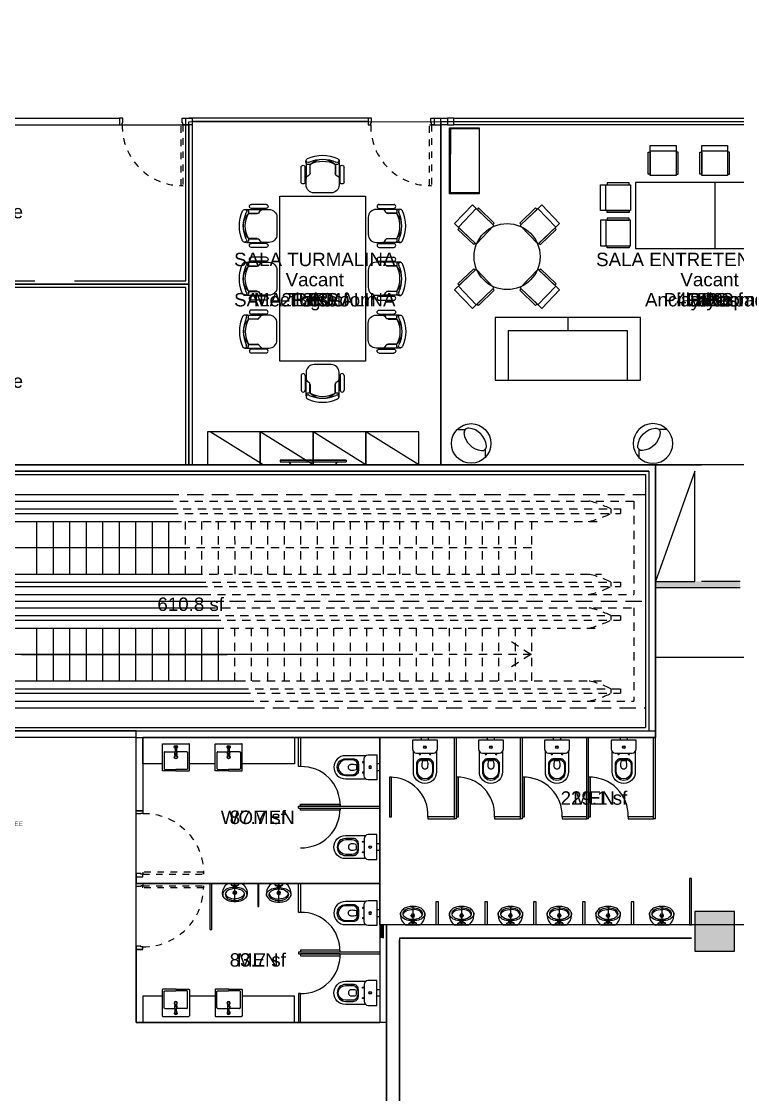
# Model space of a CAD drawing. Header units: metres. Extents: x 249.2 to 324.9, y -97.6 to -23.3.
# Drawn here: x 282.55 to 293.4, y -59.9 to -43.65 of the extents above; entities that cross this region are included whole.
import ezdxf
from ezdxf.enums import TextEntityAlignment as Align

# ---------------------------------------------------------------- set-up
doc = ezdxf.new("R2010")
doc.units = ezdxf.units.M
for name, pattern in [('ACC BH AltaVila -2PAV$0$DASHDOT', [1, 0.5, -0.25, 0, -0.25]), ('ACC BH AltaVila -2PAV$0$HIDDEN', [0.375, 0.25, -0.125]), ('ACC BH AltaVila -2PAV$0$HIDDEN2', [0.1875, 0.125, -0.0625])]:
    doc.linetypes.add(name, pattern=pattern)
for name, color, linetype in [('ACC BH AltaVila -2PAV$0$252', 7, 'Continuous'), ('ACC BH AltaVila -2PAV$0$CONS 1', 7, 'Continuous'), ('ACC BH AltaVila -2PAV$0$DGS', 7, 'Continuous'), ('ACC BH AltaVila -2PAV$0$DPT', 7, 'Continuous'), ('ACC BH AltaVila -2PAV$0$INFO', 7, 'Continuous'), ('ACC BH AltaVila -2PAV$0$P02', 7, 'Continuous'), ('ACC BH AltaVila -2PAV$0$PLR', 7, 'Continuous'), ('ACC BH AltaVila -2PAV$0$PRJ', 7, 'ACC BH AltaVila -2PAV$0$HIDDEN2'), ('ACC BH AltaVila -2PAV$0$SAN', 7, 'Continuous'), ('ACC BH AltaVila -2PAV$0$TXT_AMBIENTES', 7, 'ACC BH AltaVila -2PAV$0$HIDDEN2'), ('EC1 Area Names', 220, 'Continuous'), ('EC1 Area Polygons', 30, 'Continuous'), ('EC1 Area Square Footages', 7, 'Continuous'), ('EC1 Space Function Descs', 7, 'Continuous'), ('EC1 Space Names', 7, 'Continuous'), ('EC1 Space Numbers', 140, 'Continuous'), ('EC1 Space Polygons', 6, 'Continuous'), ('EC1 Space Square Footages', 7, 'Continuous'), ('EC1 Space Status Descs', 7, 'Continuous'), ('EC1 Space Type Descs', 7, 'Continuous'), ('EC1 Tenant Names', 7, 'Continuous'), ('EC1 UDA Design Capacity', 7, 'Continuous'), ('EC1 UDA Is Secured', 7, 'Continuous'), ('EC1 Zone Polygons', 4, 'Continuous')]:
    doc.layers.add(name, color=color, linetype=linetype)
doc.styles.add('ACC BH AltaVila -2PAV$0$STYLE1', font='arial.ttf')
doc.styles.add('EC1 LABELS', font='arial.ttf', dxfattribs={"height": 0.2})

# ---------------------------------------------------------------- blocks, each defined once
blk = doc.blocks.new('ACC BH AltaVila -2PAV$0$PT 90 BT 10')
at = {"color": 2}
blk.add_lwpolyline([(96.4, -6944.2), (99.4, -6944.2), (99.4, -6945.2), (106.4, -6945.2), (106.4, -6940.2), (96.4, -6940.2), (96.4, -6944.2)], dxfattribs=at)
for points in [[(4.4, -7033.2), (96.4, -7033.2), (96.4, -7036.2), (4.4, -7036.2)], [(96.4, -7036.2), (99.4, -7036.2), (99.4, -7035.2), (106.4, -7035.2), (106.4, -7040.2), (96.4, -7040.2)]]:
    blk.add_lwpolyline(points, close=True, dxfattribs=at)
at = {"color": 1}
blk.add_arc((94.9, -7034.7), 90.5, 89.0283, 180.9717, dxfattribs=at)
blk = doc.blocks.new('ACC BH AltaVila -2PAV$0$CP133_p')
for points in [[(-0.127, -0.194, -0.414213), (-0.189, -0.132), (-0.189, -0.003, -0.414232), (-0.186, 0), (0.186, 0, -0.414195), (0.189, -0.003), (0.189, -0.132, -0.414213), (0.127, -0.194), (-0.127, -0.194)], [(-0.175, -0.171), (-0.175, -0.479, 1), (0.175, -0.479), (0.175, -0.171)]]:
    blk.add_lwpolyline(points, format="xyb")
at = {"ltscale": 0.202982}
blk.add_lwpolyline([(0.051, 0), (0.051, 0.041), (-0.051, 0.041), (-0.051, 0)], dxfattribs=at)
for points in [[(0, -0.083, 1), (0, -0.124, 1)], [(0, -0.088, 1), (0, -0.119, 1)], [(0.048, -0.281, -0.414214), (0.129, -0.363), (0.129, -0.474, -1), (-0.129, -0.474), (-0.129, -0.363, -0.414214), (-0.048, -0.281)], [(-0.079, -0.206, 1), (-0.079, -0.221, 1)], [(-0.04, -0.313, -0.080388), (0.04, -0.313, -0.078063), (0.046, -0.394, -0.074711), (0.044, -0.403, -0.675472), (-0.044, -0.403, -0.074711), (-0.046, -0.394, -0.078063)], [(0.079, -0.206, 1), (0.079, -0.221, 1)]]:
    blk.add_lwpolyline(points, format="xyb", close=True)
at = {"ltscale": 0.30027}
blk.add_lwpolyline([(0.03, -0.292), (-0.03, -0.292, 0.414214), (-0.112, -0.374), (-0.112, -0.474, 1), (0.112, -0.474), (0.112, -0.374, 0.414214)], format="xyb", close=True, dxfattribs=at)
blk = doc.blocks.new('ACC BH AltaVila -2PAV$0$MICT1')
for p, q in [((0, -28.7), (0, 0)), ((-3.4, -14.4), (3.1, -14.4)), ((-3.2, -4.8), (2.9, -4.8))]:
    blk.add_line(p, q)
blk.add_lwpolyline([(0, -28.3, -0.054423), (-8, -27.2, -0.129975), (-14, -24.3, -0.115349), (-18, -19.3, -0.10182), (-18.6, -14.3, -0.216856), (-11.1, -0.4, -0.186978), (-10.8, -0.3), (0, -0.3), (10.8, -0.3, -0.186978), (11.1, -0.4, -0.216856), (18.6, -14.3, -0.10182), (18, -19.3, -0.115349), (14, -24.3, -0.129975), (8, -27.2, -0.054423)], format="xyb", close=True)
for points in [[(-14.4, -15.5, 0.234308), (-10, -21.4, 0.122381), (0, -23.7)], [(-5.9, -0.5), (-5.6, -2.6, 0.358326), (-5, -3.2), (-2.7, -3.5, -0.447938), (-2.5, -3.8, 0.216474), (-2.3, -6)], [(-2.2, -3.9, 0.511016), (-2.6, -3.3), (-4.9, -3, -0.298443), (-5.3, -2.7), (-5.4, -0.3)], [(14.4, -15.5, -0.234308), (10, -21.4, -0.122381), (0, -23.7)], [(2.2, -3.9, -0.511016), (2.6, -3.3), (4.9, -3, 0.298443), (5.3, -2.7), (5.4, -0.3)], [(5.9, -0.5), (5.6, -2.6, -0.358326), (5, -3.2), (2.7, -3.5, 0.447938), (2.5, -3.8, -0.216474), (2.3, -6)]]:
    blk.add_lwpolyline(points, format="xyb")
for centre, radius in [((-2.4, -14.4), 0.4), ((0, -4.8), 2.4), ((-1.7, -12.7), 0.4), ((-1.7, -16.1), 0.4), ((0, -4.8), 0.75), ((0, -12), 0.4), ((0, -14.4), 0.4), ((1.7, -12.7), 0.4), ((1.7, -16.1), 0.4), ((2.4, -14.4), 0.4), ((0, -16.8), 0.4)]:
    blk.add_circle(centre, radius)
at = {"linetype": 'ACC BH AltaVila -2PAV$0$DASHDOT'}
blk.add_circle((0, -14.4), 2.4, dxfattribs=at)
for centre, radius, start, end in [((-11.4, -17), 7.03, 144.1436, 198.97), ((-6.5, -20.7), 13.1, 109.1635, 143.5427), ((-9.1, -16.9), 5.43, 165.3439, 194.6479), ((-9.1, -16.9), 5.43, 151.102, 165.3439), ((-4.3, -20.5), 11.4, 103.6891, 147.0714), ((-0.7, -34), 27.6, 92.3143, 111.5339), ((-0.5, -27.8), 19.5, 88.4724, 109.3888), ((0.5, -27.8), 19.5, 70.6112, 91.5276), ((0.7, -34), 27.6, 68.4661, 87.6857), ((4.3, -20.5), 11.4, 32.9286, 76.3109), ((6.5, -20.7), 13.1, 36.4573, 70.8365), ((9.1, -16.9), 5.43, 14.6561, 28.898), ((9.1, -16.9), 5.43, 345.3521, 14.6561), ((11.4, -17), 7.03, 341.03, 35.8564), ((-4.7, -15.1), 10.2, 198.4266, 238.893), ((-0.3, -6.4), 19.9, 240.9353, 270.9922), ((0.3, -6.4), 19.9, 269.0078, 299.0647), ((4.7, -15.1), 10.2, 301.107, 341.5734)]:
    blk.add_arc(centre, radius, start, end)
blk = doc.blocks.new('ACC BH AltaVila -2PAV$0$tv')
for p, q in [((4.4, 50), (4.4, -50)), ((4.4, 50), (4.4, -50)), ((6.9, 50), (4.4, 50)), ((6.9, 50), (6.9, -50)), ((6.9, -50), (6.9, 50)), ((4.4, 36.5), (0, 33.5)), ((0, 33.5), (0, -33.5)), ((4.4, -36.5), (0, -33.5)), ((6.9, -50), (4.4, -50))]:
    blk.add_line(p, q)
blk = doc.blocks.new('ACC BH AltaVila -2PAV$0$1197CLNK_p')
for points in [[(0.01, -0.023, 4.626468), (-0.01, -0.023)], [(0.01, -0.003, 1.284477), (-0.01, -0.003)], [(0.01, 0, 1), (-0.01, 0)]]:
    blk.add_lwpolyline(points, format="xyb")
at = {"ltscale": 0.07315}
for points in [[(-0.017, -0.087), (-0.017, -0.081)], [(0.017, -0.087), (0.017, -0.081)]]:
    blk.add_lwpolyline(points, dxfattribs=at)
at = {"ltscale": 0.24791}
for points in [[(-0.017, -0.107), (-0.017, -0.087)], [(0.017, -0.107), (0.017, -0.087)]]:
    blk.add_lwpolyline(points, dxfattribs=at)
for points in [[(-0.01, -0.023), (-0.01, 0)], [(-0.01, -0.023), (-0.01, -0.068)], [(0.01, 0), (0.01, -0.023)], [(0.01, -0.023), (0.01, -0.068)]]:
    blk.add_lwpolyline(points)
for centre, major_axis, ratio, start_param, end_param in [((0, -0.081), (0.017, 0), 0.927346, 0.000029, 3.141622), ((0, -0.081), (0.017, 0), 0.927346, 3.141622, 5.212388), ((0, -0.087), (0.017, 0), 0.927346, 3.141622, 4.477891), ((0, -0.087), (0.017, 0), 0.927346, 3.141592, 5.212388), ((0, -0.087), (0.017, 0), 0.927346, 3.12735, 6.283284), ((0, -0.087), (0.017, 0), 0.927346, 3.12734, 3.141691), ((0, -0.087), (0.017, 0), 0.927346, 3.141691, 4.477838), ((0, -0.107), (0.017, 0), 0.927346, 3.141691, 6.283284), ((0, -0.047), (-0.0103, 0), 0.374607, 3.141593, 6.283185), ((0, -0.081), (0.017, 0), 0.927346, 5.212388, 6.283215), ((0, -0.087), (0.017, 0), 0.927346, 5.212388, 6.283215), ((0, -0.087), (0.017, 0), 0.927346, 0.000098, 0.014206)]:
    blk.add_ellipse(centre, major_axis=major_axis, ratio=ratio, start_param=start_param, end_param=end_param)
blk = doc.blocks.new('ACC BH AltaVila -2PAV$0$A$C7CD049DB')
for p, q in [((-16.6, 12.1), (-1.2, 12.1)), ((16.5, 12.1), (1.2, 12.1))]:
    blk.add_line(p, q)
for points in [[(0, 41.2), (-19.7, 41.2, 0.414214), (-20.6, 40.3), (-20.6, 0.8, 0.413826), (-19.7, 0)], [(-16.6, 12.1), (-16.6, 12.1, -0.414214), (-17.8, 13.3), (-17.8, 37.6, -0.414214), (-16.6, 38.8), (0, 38.8)], [(-0.5, 41.2), (19.6, 41.2, -0.414214), (20.4, 40.3), (20.4, 20.5), (20.4, 0.8, -0.413826), (19.6, 0)], [(16.5, 12.1), (16.5, 12.1, 0.414214), (17.7, 13.3), (17.7, 37.6, 0.414214), (16.5, 38.8), (0, 38.8)]]:
    blk.add_lwpolyline(points, format="xyb")
blk.add_lwpolyline([(19.6, 0), (-19.7, 0)])
for radius in [2.47, 1.97]:
    blk.add_circle((0, 20.3), radius)
at = {"extrusion": (0, 0, -1), "xscale": 100, "yscale": 100, "zscale": -100, "rotation": 180}
blk.add_blockref('ACC BH AltaVila -2PAV$0$1197CLNK_p', (0, 5.1), dxfattribs=at)
blk = doc.blocks.new('ACC BH AltaVila -2PAV$0$CAD')
for p, q in [((16.5, 32.5), (38.8, 32.5)), ((21.8, 25), (12, 25)), ((16.5, 26.5), (38.8, 26.5)), ((45.7, 25), (21.8, 25)), ((26.8, 20.8), (25.2, 23.2)), ((43.2, 19.5), (28.2, 19.5)), ((43.2, 19), (30.1, 19)), ((43.2, 22.7), (43.2, 19)), ((0, 13), (0, -13)), ((12, -25), (21.8, -25)), ((16.5, -26.5), (38.8, -26.5)), ((45.7, -25), (21.8, -25)), ((25.2, -23.2), (26.8, -20.8)), ((43.2, -19.5), (28.2, -19.5)), ((30.1, -19), (43.2, -19)), ((43.2, -19), (43.2, -22.7)), ((16.5, -32.5), (38.8, -32.5))]:
    blk.add_line(p, q)
for centre, radius, start, end in [((16.5, 29.5), 3, 90, 270), ((38.8, 29.5), 3, 270, 90), ((12, 13), 12, 90, 180), ((21.8, 21), 4, 33.6901, 90), ((30.1, 23), 4, 213.6901, 270), ((47.2, 20.8), 4.47, 121.9392, 155.6213), ((44.2, 22.4), 0.999, 152.2765, 180), ((44.2, 19.2), 0.999, 180, 208.086), ((47.2, 20.8), 4.47, 204.3787, 219.8839), ((8.1, 0), 39.9, 331.5569, 28.4431), ((24.9, 0), 26.1, 316.4961, 43.5039), ((47.4, 19.7), 5.58, 33.8625, 116.9558), ((47.4, 19.7), 5.58, 107.4075, 116.9558), ((48.7, 22.1), 2.82, 68.9328, 219.9139), ((1.9, 0), 49, 335.57, 24.43), ((1.9, 0), 55, 335.57, 24.43), ((12, -13), 12, 180, 270), ((16.5, -29.5), 3, 90, 270), ((21.8, -21), 4, 270, 326.3099), ((30.1, -23), 4, 90, 146.3099), ((38.8, -29.5), 3, 270, 90), ((47.2, -20.8), 4.47, 140.1161, 155.6213), ((44.2, -19.2), 0.999, 151.914, 180), ((44.2, -22.4), 0.999, 180, 207.7235), ((47.2, -20.8), 4.47, 204.3787, 238.0608), ((47.4, -19.7), 5.58, 243.0442, 326.1375), ((48.7, -22.1), 2.82, 140.0861, 291.0672)]:
    blk.add_arc(centre, radius, start, end)
blk = doc.blocks.new('ACC BH AltaVila -2PAV$0$posdtj')
blk.add_line((3315.4, 1201.7), (3276.4, 1201.7))
at = {"linetype": 'ByBlock'}
blk.add_lwpolyline([(3276.4, 1209.5), (3276.4, 1164.5), (3315.4, 1164.5), (3315.4, 1209.5)], close=True, dxfattribs=at)
for points in [[(3276.4, 1166.5), (3273.4, 1166.5), (3273.4, 1199.7), (3276.4, 1199.7), (3276.4, 1166.5)], [(3315.4, 1166.5), (3318.4, 1166.5), (3318.4, 1199.7), (3315.4, 1199.7), (3315.4, 1166.5)]]:
    blk.add_lwpolyline(points)
blk = doc.blocks.new('A$C505149F8')
at = {"layer": 'ACC BH AltaVila -2PAV$0$252'}
blk.add_lwpolyline([(0, 0), (2.2, 0), (2.2, 0.95), (0, 0.95)], close=True, dxfattribs=at)
for points in [[(1.1, 0.95), (1.1, 0.75)], [(0.2, 0), (0.2, 0.75), (2, 0.75), (2, 0)]]:
    blk.add_lwpolyline(points, dxfattribs=at)
blk = doc.blocks.new('A$C5B6148CD')
at = {"layer": 'ACC BH AltaVila -2PAV$0$252'}
for points in [[(0, 0.3), (0.087, 0.387)], [(0.513, 0.387), (0.6, 0.3)]]:
    blk.add_lwpolyline(points, dxfattribs=at)
blk.add_circle((0.3, 0.3), 0.3, dxfattribs=at)
for centre, radius, start, end in [((0.3, 0.206), 0.3, 50.9045, 129.0955), ((0.155, 0.387), 0.0679, 130.4721, 229.5279), ((0.3, 0.568), 0.3, 230.9045, 309.0955), ((0.445, 0.387), 0.0679, 310.4721, 49.5279)]:
    blk.add_arc(centre, radius, start, end, dxfattribs=at)
blk = doc.blocks.new('A$C3E451A4C')
blk.add_lwpolyline([(-0.2, 0), (0.8, 0), (0.8, 0.45), (-0.2, 0.45)], close=True)
at = {"color": 252}
for points in [[(-0.184, 0.45), (-0.184, 0.019), (0.4, 0.019)], [(0.784, 0.45), (0.784, 0.019), (0.4, 0.019)]]:
    blk.add_lwpolyline(points, dxfattribs=at)
for centre in [(-0.192, 0.441), (0.792, 0.441), (-0.192, 0.009), (0.792, 0.009)]:
    blk.add_circle(centre, 0.0046)
blk = doc.blocks.new('ACC BH AltaVila -2PAV$0$dajkdajkf')
at = {"layer": 'ACC BH AltaVila -2PAV$0$PLR'}
h = blk.add_hatch(color=256, dxfattribs=at)
h.dxf.hatch_style = 1
h.paths.add_polyline_path([(79892.9, -86655.6), (79952.9, -86655.6), (79952.9, -86595.6), (79892.9, -86595.6)])
blk.add_lwpolyline([(79892.9, -86655.6), (79952.9, -86655.6), (79952.9, -86595.6), (79892.9, -86595.6)], close=True, dxfattribs=at)

msp = doc.modelspace()

# ---------------------------------------------------------------- linework, layer by layer
msp.add_line((284.29, -58.81), (284.39, -58.81))
at = {"layer": 'ACC BH AltaVila -2PAV$0$252'}
for p, q in [((286.211, -50.364), (285.411, -49.864)), ((286.969, -50.364), (286.169, -49.864)), ((287.769, -50.364), (286.969, -49.864)), ((288.569, -50.364), (287.769, -49.864)), ((292.754, -50.464), (292.155, -52.13)), ((292.754, -50.464), (292.155, -52.13))]:
    msp.add_line(p, q, dxfattribs=at)
for points in [[(291.854, -47.09), (294.254, -47.09), (294.254, -46.09), (291.854, -46.09)], [(287.763, -48.799), (286.463, -48.799), (286.463, -46.299), (287.763, -46.299)], [(285.369, -49.864), (285.369, -50.364), (286.169, -50.364), (286.169, -49.864)], [(286.169, -49.864), (286.169, -50.364), (286.969, -50.364), (286.969, -49.864)], [(286.969, -49.864), (286.969, -50.364), (287.769, -50.364), (287.769, -49.864)], [(287.769, -49.864), (287.769, -50.364), (288.569, -50.364), (288.569, -49.864)]]:
    msp.add_lwpolyline(points, close=True, dxfattribs=at)
msp.add_lwpolyline([(293.054, -46.09), (293.054, -47.09)], dxfattribs=at)
msp.add_circle((289.908, -47.214), 0.5, dxfattribs=at)
at = {"layer": 'ACC BH AltaVila -2PAV$0$CONS 1'}
for points in [[(293.437, -52.13), (293.437, -52.23), (292.155, -52.13), (292.155, -52.23)], [(287.979, -57.33), (288.029, -57.33), (287.979, -57.53), (288.029, -57.53)]]:
    msp.add_solid(points, dxfattribs=at)
at = {"layer": 'ACC BH AltaVila -2PAV$0$DGS'}
for p, q in [((278.115, -45.22), (284.039, -45.22)), ((285.139, -45.22), (285.139, -50.364)), ((288.903, -45.22), (288.903, -50.364)), ((288.903, -45.22), (288.903, -50.364)), ((283.354, -50.364), (283.254, -50.364)), ((292.155, -50.364), (292.754, -50.364)), ((292.155, -50.364), (292.854, -50.364)), ((292.754, -52.13), (292.754, -50.464)), ((292.754, -52.13), (292.754, -50.464)), ((294.334, -50.364), (292.854, -50.364)), ((293.437, -52.13), (292.854, -52.13)), ((293.437, -52.23), (292.155, -52.23)), ((284.29, -55.602), (284.29, -54.495)), ((284.29, -54.495), (284.39, -54.495)), ((284.39, -54.495), (284.39, -55.602)), ((287.979, -56.602), (287.979, -54.495)), ((284.39, -55.602), (284.29, -55.602)), ((284.29, -56.602), (284.29, -56.702)), ((287.979, -56.702), (284.29, -56.702)), ((287.979, -56.702), (287.979, -58.81)), ((284.29, -57.702), (284.29, -58.81)), ((284.39, -57.702), (284.29, -57.702)), ((284.39, -58.81), (287.979, -58.81))]:
    msp.add_line(p, q, dxfattribs=at)
for points in [[(278.015, -45.12), (284.039, -45.12)], [(283.354, -47.58), (285.039, -47.58), (285.039, -45.12)], [(278.115, -47.58), (282.754, -47.58)], [(282.754, -47.68), (278.115, -47.68)], [(285.039, -50.364), (285.039, -47.68), (282.754, -47.68)], [(292.055, -50.464), (278.015, -50.464)], [(278.115, -50.364), (285.039, -50.364)], [(283.354, -50.464), (283.354, -50.464)], [(285.139, -50.364), (287.879, -50.364)], [(287.116, -50.364), (288.903, -50.364)], [(289.003, -50.364), (292.155, -50.364)], [(292.155, -50.364), (292.155, -52.13), (292.754, -52.13)], [(292.155, -52.23), (292.155, -54.495), (284.39, -54.495)], [(284.29, -54.495), (277.675, -54.495)]]:
    msp.add_lwpolyline(points, dxfattribs=at)
at = {"layer": 'ACC BH AltaVila -2PAV$0$DPT'}
for p, q in [((287.803, -45.12), (285.089, -45.12)), ((288.803, -45.12), (288.903, -45.12)), ((289.103, -45.12), (295.937, -45.12)), ((287.803, -45.17), (285.139, -45.17)), ((288.733, -45.22), (288.903, -45.22)), ((289.103, -45.17), (295.937, -45.17)), ((295.937, -45.22), (289.103, -45.22))]:
    msp.add_line(p, q, dxfattribs=at)
for points in [[(285.139, -45.22), (285.039, -45.22), (285.039, -45.12), (285.139, -45.12)], [(289.003, -45.22), (288.903, -45.22), (288.903, -45.12), (289.003, -45.12)], [(289.003, -45.22), (289.103, -45.22), (289.103, -45.12), (289.003, -45.12)]]:
    msp.add_lwpolyline(points, close=True, dxfattribs=at)
at = {"layer": 'ACC BH AltaVila -2PAV$0$P02', "linetype": 'Continuous'}
for p, q in [((278.075, -50.464), (292.055, -50.464)), ((278.125, -50.514), (292.005, -50.514)), ((292.005, -50.514), (292.005, -54.345)), ((292.055, -50.464), (292.055, -54.395)), ((278.075, -50.814), (284.686, -50.814)), ((280.309, -50.914), (282.864, -50.914)), ((282.554, -50.914), (284.726, -50.914)), ((280.309, -51.034), (282.783, -51.034)), ((280.309, -51.102), (282.738, -51.102)), ((282.554, -51.034), (284.774, -51.034)), ((282.554, -51.102), (284.801, -51.102)), ((280.309, -51.222), (282.657, -51.222)), ((282.554, -51.222), (284.85, -51.222)), ((282.779, -51.222), (282.779, -52.022)), ((283.029, -51.222), (283.029, -52.022)), ((283.279, -51.222), (283.279, -52.022)), ((283.529, -51.222), (283.529, -52.022)), ((283.779, -51.222), (283.779, -52.022)), ((284.029, -51.222), (284.029, -52.022)), ((284.279, -51.222), (284.279, -52.022)), ((284.529, -51.222), (284.529, -52.022)), ((284.779, -51.222), (284.779, -52.022)), ((285.529, -51.222), (285.529, -51.311)), ((285.529, -51.222), (285.529, -51.311)), ((285.01, -51.622), (280.309, -51.622)), ((280.309, -52.022), (285.171, -52.022)), ((280.309, -52.142), (285.219, -52.142)), ((280.309, -52.209), (285.246, -52.209)), ((278.133, -52.429), (285.335, -52.429)), ((280.309, -52.329), (285.294, -52.329)), ((280.309, -52.429), (282.932, -52.429)), ((282.554, -52.429), (282.942, -52.429)), ((282.554, -52.429), (285.327, -52.429)), ((282.554, -52.429), (285.327, -52.429)), ((282.932, -52.429), (285.327, -52.429)), ((282.942, -52.429), (285.327, -52.429)), ((280.309, -52.529), (282.864, -52.529)), ((282.554, -52.529), (282.874, -52.529)), ((282.864, -52.529), (285.367, -52.529)), ((282.874, -52.529), (285.367, -52.529)), ((280.309, -52.649), (282.783, -52.649)), ((280.309, -52.717), (282.738, -52.717)), ((282.554, -52.649), (282.794, -52.649)), ((282.554, -52.717), (282.748, -52.717)), ((282.738, -52.717), (285.444, -52.717)), ((282.748, -52.717), (285.444, -52.717)), ((282.783, -52.649), (285.416, -52.649)), ((282.794, -52.649), (285.416, -52.649)), ((280.309, -52.837), (282.657, -52.837)), ((282.554, -52.837), (282.667, -52.837)), ((282.657, -52.837), (285.493, -52.837)), ((282.779, -52.837), (282.779, -53.637)), ((283.029, -52.837), (283.029, -53.637)), ((283.279, -52.837), (283.279, -53.637)), ((283.529, -52.837), (283.529, -53.637)), ((283.779, -52.837), (283.779, -53.637)), ((284.029, -52.837), (284.029, -53.637)), ((284.279, -52.837), (284.279, -53.637)), ((284.529, -52.837), (284.529, -53.637)), ((284.779, -52.837), (284.779, -53.637)), ((285.029, -52.837), (285.029, -53.637)), ((285.279, -52.837), (285.279, -53.637)), ((285.529, -52.837), (285.529, -52.926)), ((285.529, -52.837), (285.529, -52.926)), ((285.529, -52.837), (285.529, -53.637)), ((285.656, -53.237), (280.309, -53.237)), ((282.554, -53.237), (285.666, -53.237)), ((285.779, -53.539), (285.779, -53.637)), ((280.309, -53.637), (285.819, -53.637)), ((280.309, -53.757), (285.868, -53.757)), ((282.554, -53.637), (285.819, -53.637)), ((282.554, -53.757), (285.868, -53.757)), ((280.309, -53.824), (285.895, -53.824)), ((282.554, -53.824), (285.895, -53.824)), ((278.075, -54.044), (285.985, -54.044)), ((280.309, -53.944), (285.944, -53.944)), ((282.554, -53.944), (285.944, -53.944)), ((282.554, -54.044), (285.985, -54.044)), ((278.075, -54.395), (292.055, -54.395)), ((278.125, -54.345), (292.005, -54.345))]:
    msp.add_line(p, q, dxfattribs=at)
at = {"layer": 'ACC BH AltaVila -2PAV$0$P02', "linetype": 'ACC BH AltaVila -2PAV$0$HIDDEN'}
for p, q in [((284.686, -50.814), (292.005, -50.814)), ((285.327, -52.429), (292.005, -52.429)), ((285.985, -54.044), (292.005, -54.044))]:
    msp.add_line(p, q, dxfattribs=at)
at = {"layer": 'ACC BH AltaVila -2PAV$0$P02', "linetype": 'ACC BH AltaVila -2PAV$0$HIDDEN2'}
for p, q in [((284.726, -50.914), (291.828, -50.914)), ((291.828, -50.914), (291.828, -52.329)), ((284.774, -51.034), (291.628, -51.034)), ((284.801, -51.102), (291.628, -51.102)), ((291.478, -51.034), (291.478, -51.102)), ((291.628, -51.034), (291.628, -51.102)), ((284.85, -51.222), (291.339, -51.222)), ((285.029, -51.222), (285.029, -52.022)), ((285.279, -51.222), (285.279, -52.022)), ((285.493, -51.222), (288.369, -51.222)), ((285.529, -51.222), (285.529, -52.022)), ((285.779, -51.222), (285.785, -52.034)), ((286.029, -51.222), (286.029, -52.022)), ((286.279, -51.222), (286.279, -52.022)), ((286.529, -51.222), (286.529, -52.022)), ((286.779, -51.222), (286.779, -52.022)), ((287.029, -51.222), (287.029, -52.022)), ((287.279, -51.222), (287.279, -52.022)), ((287.529, -51.222), (287.529, -52.022)), ((287.779, -51.222), (287.779, -52.022)), ((288.029, -51.222), (288.029, -52.022)), ((288.279, -51.222), (288.279, -52.022)), ((288.529, -51.222), (288.529, -52.022)), ((288.779, -51.222), (288.779, -52.022)), ((289.029, -51.222), (289.029, -52.022)), ((289.279, -51.222), (289.279, -52.022)), ((289.529, -51.222), (289.529, -52.022)), ((289.779, -51.222), (289.779, -52.022)), ((290.029, -51.222), (290.029, -52.022)), ((290.279, -51.222), (290.279, -52.022)), ((290.279, -51.622), (285.01, -51.622)), ((285.171, -52.022), (291.339, -52.022)), ((285.219, -52.142), (291.628, -52.142)), ((291.478, -52.142), (291.478, -52.209)), ((291.628, -52.142), (291.628, -52.209)), ((285.246, -52.209), (291.628, -52.209)), ((285.294, -52.329), (291.828, -52.329)), ((285.367, -52.529), (291.828, -52.529)), ((291.828, -52.529), (291.828, -53.944)), ((285.416, -52.649), (291.628, -52.649)), ((285.444, -52.717), (291.628, -52.717)), ((291.478, -52.649), (291.478, -52.717)), ((291.628, -52.649), (291.628, -52.717)), ((285.493, -52.837), (288.369, -52.837)), ((285.493, -52.837), (291.339, -52.837)), ((285.779, -52.837), (285.779, -53.539)), ((286.029, -52.837), (286.029, -53.637)), ((286.279, -52.837), (286.279, -53.637)), ((286.529, -52.837), (286.529, -53.637)), ((286.779, -52.837), (286.779, -53.637)), ((287.029, -52.837), (287.029, -53.637)), ((287.279, -52.837), (287.279, -53.637)), ((287.529, -52.837), (287.529, -53.637)), ((287.779, -52.837), (287.779, -53.637)), ((288.029, -52.837), (288.029, -53.637)), ((288.279, -52.837), (288.279, -53.637)), ((288.529, -52.837), (288.529, -53.637)), ((288.779, -52.837), (288.779, -53.637)), ((289.029, -52.837), (289.029, -53.637)), ((289.279, -52.837), (289.279, -53.637)), ((289.529, -52.837), (289.529, -53.637)), ((289.779, -52.837), (289.779, -53.637)), ((290.029, -52.837), (290.029, -53.637)), ((290.279, -52.837), (290.279, -53.637)), ((290.269, -53.237), (289.974, -53.047)), ((288.369, -53.237), (285.656, -53.237)), ((290.279, -53.237), (285.656, -53.237)), ((290.269, -53.237), (289.974, -53.426)), ((285.819, -53.637), (288.369, -53.637)), ((285.819, -53.637), (291.339, -53.637)), ((285.868, -53.757), (291.628, -53.757)), ((291.478, -53.757), (291.478, -53.824)), ((291.628, -53.757), (291.628, -53.824)), ((285.895, -53.824), (291.628, -53.824)), ((285.944, -53.944), (291.828, -53.944))]:
    msp.add_line(p, q, dxfattribs=at)
at = {"layer": 'ACC BH AltaVila -2PAV$0$P02'}
for p, q in [((288.029, -57.33), (288.029, -57.53)), ((292.704, -57.33), (288.029, -57.33)), ((288.029, -57.53), (288.029, -57.33)), ((288.079, -77.305), (288.079, -57.33)), ((288.279, -57.53), (292.704, -57.53)), ((292.704, -57.53), (288.279, -57.53)), ((288.279, -57.53), (288.279, -77.305)), ((288.279, -77.305), (288.279, -57.555))]:
    msp.add_line(p, q, dxfattribs=at)
at = {"layer": 'ACC BH AltaVila -2PAV$0$P02', "linetype": 'ACC BH AltaVila -2PAV$0$HIDDEN2'}
for centre, start, end in [((290.916, -52.082), 61.8063, 79.206), ((290.916, -50.054), 280.794, 298.1937), ((290.916, -53.19), 61.8063, 79.206), ((290.916, -51.162), 280.794, 298.1937), ((290.916, -53.697), 61.8063, 79.206), ((290.916, -51.669), 280.794, 298.1937), ((290.916, -54.805), 61.8063, 79.206), ((290.916, -52.777), 280.794, 298.1937)]:
    msp.add_arc(centre, 1.189, start, end, dxfattribs=at)
at = {"layer": 'ACC BH AltaVila -2PAV$0$SAN'}
for p, q in [((289.114, -55.725), (289.114, -54.495)), ((289.144, -55.725), (289.144, -54.495)), ((290.114, -55.725), (290.114, -54.495)), ((290.144, -55.725), (290.144, -54.495)), ((291.114, -55.725), (291.114, -54.495)), ((291.144, -55.725), (291.144, -54.495)), ((292.125, -55.725), (292.125, -54.495)), ((292.155, -55.725), (292.155, -54.495)), ((286.749, -55.534), (287.979, -55.534)), ((286.749, -55.564), (286.749, -55.534)), ((286.749, -55.564), (287.979, -55.564)), ((289.144, -55.725), (289.114, -55.725)), ((290.144, -55.725), (290.114, -55.725)), ((291.144, -55.725), (291.114, -55.725)), ((292.155, -55.725), (292.125, -55.725)), ((286.749, -57.741), (287.979, -57.741)), ((286.749, -57.741), (286.749, -57.771)), ((286.749, -57.771), (287.979, -57.771))]:
    msp.add_line(p, q, dxfattribs=at)
for points in [[(284.685, -54.895), (284.39, -54.895), (284.39, -54.495), (286.69, -54.495), (286.69, -54.895), (285.895, -54.895)], [(285.485, -54.895), (285.1, -54.895)], [(286.134, -56.702), (286.134, -57.052), (286.149, -57.052), (286.149, -56.702)], [(288.869, -57.33), (288.869, -56.98), (288.829, -56.98), (288.829, -57.33)], [(289.609, -57.33), (289.609, -56.98), (289.569, -56.98), (289.569, -57.33)], [(290.349, -57.33), (290.349, -56.98), (290.309, -56.98), (290.309, -57.33)], [(291.089, -57.33), (291.089, -56.98), (291.049, -56.98), (291.049, -57.33)], [(291.829, -57.33), (291.829, -56.98), (291.789, -56.98), (291.789, -57.33)], [(284.685, -58.41), (284.39, -58.41), (284.39, -58.81), (286.69, -58.81), (286.69, -58.41), (285.896, -58.41)], [(285.486, -58.41), (285.095, -58.41)]]:
    msp.add_lwpolyline(points, dxfattribs=at)
for points in [[(286.779, -54.934), (286.749, -54.934), (286.749, -54.495), (286.779, -54.495)], [(288.129, -55.695), (288.159, -55.695), (288.159, -55.095), (288.129, -55.095)], [(289.144, -55.695), (289.174, -55.695), (289.174, -55.095), (289.144, -55.095)], [(290.144, -55.695), (290.174, -55.695), (290.174, -55.095), (290.144, -55.095)], [(291.144, -55.695), (291.174, -55.695), (291.174, -55.095), (291.144, -55.095)], [(286.779, -55.534), (286.779, -55.504), (287.379, -55.504), (287.379, -55.534)], [(287.378, -55.564), (287.378, -55.594), (286.778, -55.594), (286.778, -55.564)], [(288.709, -55.695), (288.709, -55.725), (289.114, -55.725), (289.114, -55.695)], [(289.717, -55.695), (289.717, -55.725), (290.114, -55.725), (290.114, -55.695)], [(290.744, -55.695), (290.744, -55.725), (291.114, -55.725), (291.114, -55.695)], [(291.744, -55.725), (292.125, -55.725), (292.125, -55.695), (291.744, -55.695)], [(292.704, -56.63), (292.674, -56.63), (292.674, -57.33), (292.704, -57.33)], [(285.404, -57.402), (285.434, -57.402), (285.434, -56.702), (285.404, -56.702)], [(286.779, -57.141), (286.749, -57.141), (286.749, -56.702), (286.779, -56.702)], [(287.378, -57.741), (287.378, -57.711), (286.778, -57.711), (286.778, -57.741)], [(286.779, -57.771), (286.779, -57.801), (287.379, -57.801), (287.379, -57.771)], [(286.779, -58.371), (286.749, -58.371), (286.749, -58.81), (286.779, -58.81)]]:
    msp.add_lwpolyline(points, close=True, dxfattribs=at)
for centre, radius, start, end in [((286.794, -55.519), 0.585, 358.5312, 91.4688), ((288.14, -55.664), 0.569, 356.864, 91.1939), ((289.154, -55.658), 0.564, 356.31, 91.0985), ((290.159, -55.68), 0.585, 358.5312, 91.4688), ((291.159, -55.68), 0.585, 358.5312, 91.4688), ((286.793, -55.579), 0.585, 268.5789, 1.4688), ((286.793, -57.726), 0.585, 358.5312, 91.4211), ((286.794, -57.786), 0.585, 268.5312, 1.4688)]:
    msp.add_arc(centre, radius, start, end, dxfattribs=at)
at = {"layer": 'EC1 Area Polygons'}
for points in [[(297.854, -57.329), (288.079, -57.329), (288.079, -77.484), (292.953, -77.484), (292.953, -87.49), (293.153, -87.49), (293.153, -97.43), (287.253, -97.43), (258.893, -97.43), (253.154, -97.43), (253.154, -76.77), (253.154, -52.44), (253.154, -51.345), (252.954, -51.345), (252.954, -45.805), (250.604, -45.805), (250.604, -37.19), (250.604, -33.99), (250.604, -33.99), (253.154, -33.99), (253.154, -23.48), (266.128, -23.48), (266.128, -23.679), (302.843, -23.679)], [(297.854, -57.329), (288.079, -57.329), (288.079, -77.414)]]:
    msp.add_lwpolyline(points, dxfattribs=at)
for points in [[(278.075, -50.364), (278.075, -54.395), (292.125, -54.395), (292.155, -54.395), (292.155, -50.364), (278.075, -50.364)], [(294.487, -53.28), (294.487, -57.329), (287.979, -57.329), (287.979, -54.495), (292.155, -54.495), (292.155, -53.28), (294.487, -53.28)], [(284.289, -54.495), (287.979, -54.495), (287.979, -56.702), (284.289, -56.702), (284.289, -54.495)], [(284.289, -56.702), (287.979, -56.702), (287.979, -58.81), (284.289, -58.81), (284.289, -56.702), (284.289, -56.702)]]:
    msp.add_lwpolyline(points, close=True, dxfattribs=at)
at = {"layer": 'EC1 Space Polygons'}
for points in [[(278.116, -45.22), (285.089, -45.22), (285.089, -47.63), (278.116, -47.63), (278.116, -45.22)], [(285.089, -45.171), (288.904, -45.17), (288.904, -50.364), (285.089, -50.364), (285.089, -45.171)], [(288.904, -45.17), (297.036, -45.17), (297.036, -49.03), (294.334, -49.03), (294.334, -50.364), (288.904, -50.364), (288.904, -45.17)], [(278.116, -47.63), (285.089, -47.63), (285.089, -50.364), (278.116, -50.364), (278.116, -47.63), (278.116, -47.63)]]:
    msp.add_lwpolyline(points, close=True, dxfattribs=at)
at = {"layer": 'EC1 Zone Polygons'}
msp.add_lwpolyline([(288.079, -77.514), (288.079, -58.81), (284.289, -58.81), (284.289, -54.395), (278.075, -54.395), (278.075, -50.364), (292.155, -50.364), (292.155, -53.28), (297.854, -53.28)], dxfattribs=at)

# ---------------------------------------------------------------- block references
at = {"layer": 'ACC BH AltaVila -2PAV$0$252', "xscale": -1}
for name, p, rotation in [('A$C3E451A4C', (289.034, -46.064), 270), ('A$C5B6148CD', (292.543, -50.042), 45)]:
    msp.add_blockref(name, p, dxfattribs=dict(at, rotation=rotation))
at = {"layer": 'ACC BH AltaVila -2PAV$0$252', "yscale": 0.01, "zscale": 0.01}
for name, p, xscale, rotation in [('ACC BH AltaVila -2PAV$0$posdtj', (325.232, -57.629), -0.01, 359.9999999998911), ('ACC BH AltaVila -2PAV$0$posdtj', (326.012, -57.629), -0.01, 359.9999999998911), ('ACC BH AltaVila -2PAV$0$CAD', (287.113, -46.249), -0.01, 270), ('ACC BH AltaVila -2PAV$0$posdtj', (303.421, -13.364), -0.01, 89.99999999989113), ('ACC BH AltaVila -2PAV$0$posdtj', (275.218, -78.755), 0.01, 46.29282945194908), ('ACC BH AltaVila -2PAV$0$posdtj', (304.598, -78.755), -0.01, 313.707170548051), ('ACC BH AltaVila -2PAV$0$posdtj', (303.421, -79.816), 0.01, 90.00000000010887), ('ACC BH AltaVila -2PAV$0$posdtj', (275.218, -15.674), -0.01, 133.707170548051), ('ACC BH AltaVila -2PAV$0$posdtj', (304.598, -15.674), 0.01, 226.292829451949), ('ACC BH AltaVila -2PAV$0$CAD', (286.422, -48.349), 0.01, 180), ('ACC BH AltaVila -2PAV$0$CAD', (287.804, -48.349), -0.01, 180), ('ACC BH AltaVila -2PAV$0$CAD', (287.113, -48.849), 0.01, 270)]:
    msp.add_blockref(name, p, dxfattribs=dict(at, xscale=xscale, rotation=rotation))
for p, xscale in [((286.422, -46.749), -0.01), ((287.804, -46.749), 0.01), ((286.422, -47.549), -0.01), ((287.804, -47.549), 0.01)]:
    msp.add_blockref('ACC BH AltaVila -2PAV$0$CAD', p, dxfattribs=dict(at, xscale=xscale))
at = {"layer": 'ACC BH AltaVila -2PAV$0$252'}
msp.add_blockref('A$C505149F8', (289.728, -49.083), dxfattribs=at)
at = {"layer": 'ACC BH AltaVila -2PAV$0$252', "rotation": 315}
msp.add_blockref('A$C5B6148CD', (288.94, -50.042), dxfattribs=at)
at = {"layer": 'ACC BH AltaVila -2PAV$0$INFO', "xscale": 0.01, "yscale": 0.01, "zscale": 0.01, "rotation": 90}
msp.add_blockref('ACC BH AltaVila -2PAV$0$tv', (286.969, -50.364), dxfattribs=at)
at = {"layer": 'ACC BH AltaVila -2PAV$0$PLR', "xscale": 0.01, "yscale": 0.01, "zscale": 0.01}
msp.add_blockref('ACC BH AltaVila -2PAV$0$dajkdajkf', (-506.176, 808.827), dxfattribs=at)
at = {"layer": 'ACC BH AltaVila -2PAV$0$PRJ', "xscale": 0.01, "yscale": 0.01, "zscale": 0.01}
for p, rotation in [((214.636, -46.184), 90), ((218.401, -46.184), 90), ((285.354, -127.104), 180)]:
    msp.add_blockref('ACC BH AltaVila -2PAV$0$PT 90 BT 10', p, dxfattribs=dict(at, rotation=rotation))
at = {"layer": 'ACC BH AltaVila -2PAV$0$PRJ', "xscale": -0.01, "yscale": 0.01, "zscale": 0.01}
msp.add_blockref('ACC BH AltaVila -2PAV$0$PT 90 BT 10', (285.354, 13.8), dxfattribs=at)
at = {"layer": 'ACC BH AltaVila -2PAV$0$SAN', "xscale": -1}
for p in [(288.664, -54.536), (289.664, -54.536), (290.664, -54.536), (291.675, -54.536)]:
    msp.add_blockref('ACC BH AltaVila -2PAV$0$CP133_p', p, dxfattribs=at)
at = {"layer": 'ACC BH AltaVila -2PAV$0$SAN', "yscale": 0.01, "zscale": 0.01, "rotation": 180}
for name, p, xscale in [('ACC BH AltaVila -2PAV$0$A$C7CD049DB', (284.89, -54.588), 0.01), ('ACC BH AltaVila -2PAV$0$A$C7CD049DB', (285.69, -54.588), 0.01), ('ACC BH AltaVila -2PAV$0$MICT1', (288.479, -57.333), -0.01), ('ACC BH AltaVila -2PAV$0$MICT1', (289.219, -57.333), -0.01), ('ACC BH AltaVila -2PAV$0$MICT1', (289.959, -57.333), -0.01), ('ACC BH AltaVila -2PAV$0$MICT1', (290.699, -57.333), -0.01), ('ACC BH AltaVila -2PAV$0$MICT1', (291.439, -57.333), -0.01), ('ACC BH AltaVila -2PAV$0$MICT1', (292.251, -57.333), -0.01)]:
    msp.add_blockref(name, p, dxfattribs=dict(at, xscale=xscale))
at = {"layer": 'ACC BH AltaVila -2PAV$0$SAN', "rotation": 270}
for p in [(287.937, -54.945), (287.937, -57.152)]:
    msp.add_blockref('ACC BH AltaVila -2PAV$0$CP133_p', p, dxfattribs=at)
at = {"layer": 'ACC BH AltaVila -2PAV$0$SAN', "xscale": -1, "rotation": 270}
for p in [(287.937, -56.152), (287.937, -58.36)]:
    msp.add_blockref('ACC BH AltaVila -2PAV$0$CP133_p', p, dxfattribs=at)
at = {"layer": 'ACC BH AltaVila -2PAV$0$SAN', "yscale": 0.01, "zscale": 0.01}
for name, p, xscale in [('ACC BH AltaVila -2PAV$0$MICT1', (285.784, -56.699), 0.01), ('ACC BH AltaVila -2PAV$0$MICT1', (286.449, -56.703), -0.01), ('ACC BH AltaVila -2PAV$0$A$C7CD049DB', (284.889, -58.717), -0.01), ('ACC BH AltaVila -2PAV$0$A$C7CD049DB', (285.689, -58.717), -0.01)]:
    msp.add_blockref(name, p, dxfattribs=dict(at, xscale=xscale))

# ---------------------------------------------------------------- texts
at = {"layer": 'ACC BH AltaVila -2PAV$0$TXT_AMBIENTES', "style": 'ACC BH AltaVila -2PAV$0$STYLE1'}
msp.add_text('COFFEE', height=0.07, rotation=0, dxfattribs=at).set_placement((282.177, -55.836))
at = {"layer": 'EC1 Area Names', "style": 'EC1 LABELS'}
for s, p in [('MEN', (291.224, -55.512)), ('WOMEN', (286.131, -55.804)), ('MEN', (286.131, -57.963))]:
    msp.add_text(s, height=0.2032, dxfattribs=at).set_placement(p, align=Align.CENTER)
at = {"layer": 'EC1 Area Square Footages', "style": 'EC1 LABELS'}
for s, p in [('610.8 sf', (285.115, -52.578)), ('229.1 sf', (291.224, -55.512)), ('87.7 sf', (286.131, -55.804)), ('83.7 sf', (286.131, -57.963))]:
    msp.add_text(s, height=0.2032, dxfattribs=at).set_placement(p, align=Align.CENTER)
at = {"layer": 'EC1 Space Function Descs', "style": 'EC1 LABELS'}
for s, p in [('Ancillary Space', (281.597, -46.634)), ('Meeting Room', (286.995, -47.968)), ('Ancillary Space', (292.976, -47.968)), ('Ancillary Space', (281.597, -49.2))]:
    msp.add_text(s, height=0.2032, dxfattribs=at).set_placement(p, align=Align.CENTER)
at = {"layer": 'EC1 Space Names', "style": 'EC1 LABELS'}
for s, p in [('Play Room', (292.976, -47.968)), ('SALA TURMALINA', (286.995, -47.968))]:
    msp.add_text(s, height=0.2032, dxfattribs=at).set_placement(p, align=Align.CENTER)
at = {"layer": 'EC1 Space Numbers', "style": 'EC1 LABELS'}
for s, p in [('SALA TURMALINA', (286.995, -47.358)), ('SALA ENTRETENIMENTO', (292.976, -47.358))]:
    msp.add_text(s, height=0.2032, dxfattribs=at).set_placement(p, align=Align.CENTER)
at = {"layer": 'EC1 Space Square Footages', "style": 'EC1 LABELS'}
for s, p in [('213.3 sf', (286.995, -47.968)), ('415.9 sf', (292.976, -47.968))]:
    msp.add_text(s, height=0.2032, dxfattribs=at).set_placement(p, align=Align.CENTER)
at = {"layer": 'EC1 Space Status Descs', "style": 'EC1 LABELS'}
for p in [(286.995, -47.663), (292.976, -47.663)]:
    msp.add_text('Vacant', height=0.2032, dxfattribs=at).set_placement(p, align=Align.CENTER)
at = {"layer": 'EC1 Space Type Descs', "style": 'EC1 LABELS'}
for s, p in [('Meeting Room', (286.995, -47.968)), ('Other', (292.976, -47.968))]:
    msp.add_text(s, height=0.2032, dxfattribs=at).set_placement(p, align=Align.CENTER)
at = {"layer": 'EC1 Tenant Names', "style": 'EC1 LABELS'}
for p in [(286.995, -47.968), (292.976, -47.968)]:
    msp.add_text('BPO', height=0.2032, dxfattribs=at).set_placement(p, align=Align.CENTER)
at = {"layer": 'EC1 UDA Design Capacity', "style": 'EC1 LABELS'}
for s, p in [('8', (286.995, -47.968)), ('1', (292.976, -47.968))]:
    msp.add_text(s, height=0.203, dxfattribs=at).set_placement(p, align=Align.CENTER)
at = {"layer": 'EC1 UDA Is Secured', "style": 'EC1 LABELS'}
for p in [(286.995, -47.968), (292.976, -47.968)]:
    msp.add_text('False', height=0.2032, dxfattribs=at).set_placement(p, align=Align.CENTER)

doc.saveas('drawing.dxf')
